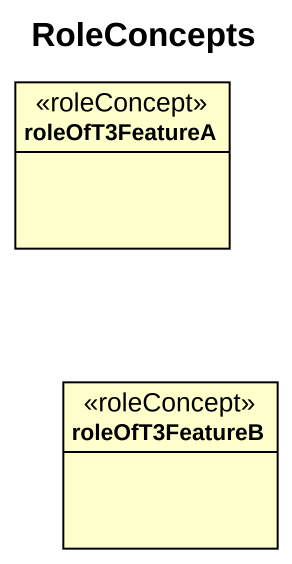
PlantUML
@startuml
title RoleConcepts
hide circle
hide empty members
class roleOfT3FeatureA <<roleConcept>>
class roleOfT3FeatureB <<roleConcept>>
@enduml
